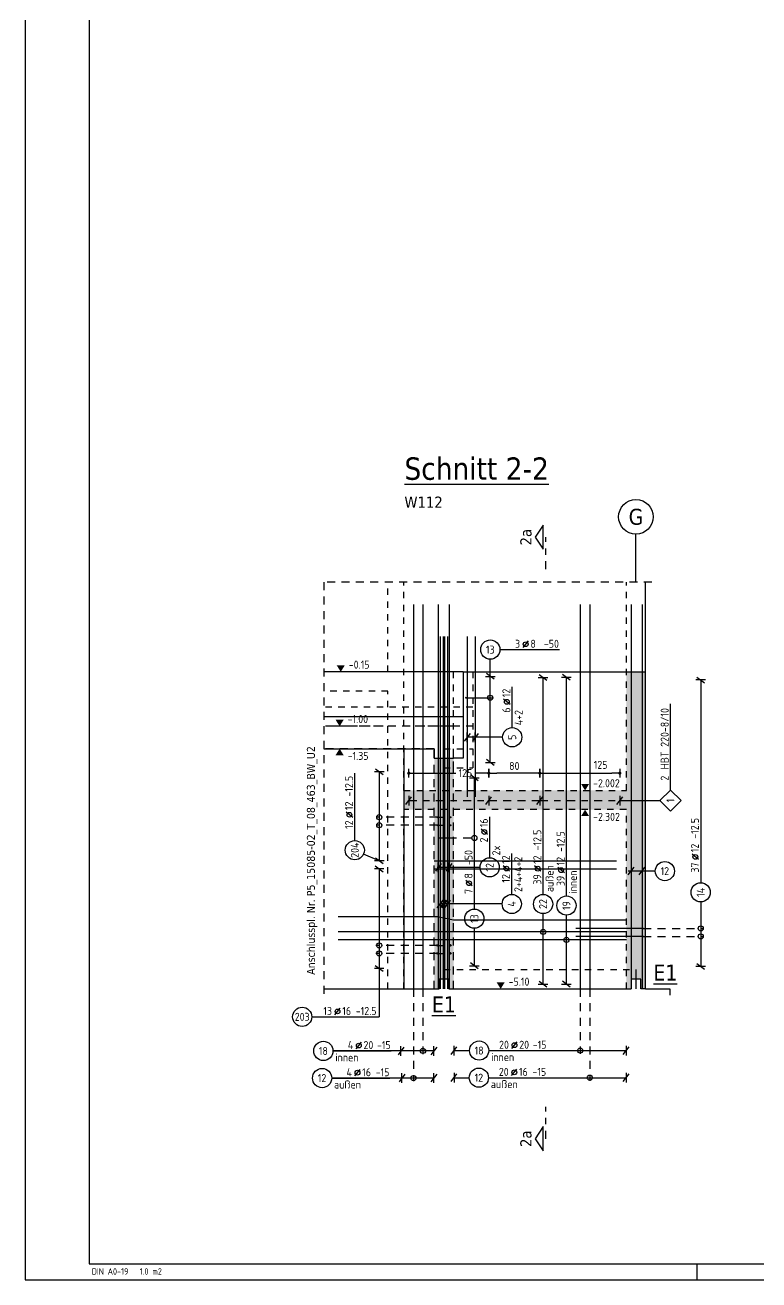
# Model space of a CAD drawing. Extents: x -17 to 74, y -15 to 121.
# Drawn here: x 0 to 11.46, y 0 to 19.59 of the extents above; entities that cross this region are included whole.
import ezdxf
from ezdxf.enums import TextEntityAlignment as Align

# ---------------------------------------------------------------- set-up
doc = ezdxf.new("R2010")
doc.units = 0
doc.header["$LTSCALE"] = 0.5
for name, pattern in [('AUSGEZOGEN', [1000.01, 1000, 0.01]), ('DASHDOTSMALL', [1.05, 0.5, -0.25, 0.05, -0.25]), ('DOT', [0.175, 0.05, -0.125]), ('HIDDEN', [0.375, 0.25, -0.125]), ('HIDDEN2', [0.187, 0.125, -0.062]), ('HIDDEN4', [0.12, 0.02, -0.1]), ('PUNKT', [0.175, 0.05, -0.125]), ('STRICHPUNKT2', [0.55, 0.25, -0.125, 0.05, -0.125]), ('VERDECKT', [0.375, 0.25, -0.125])]:
    doc.linetypes.add(name, pattern=pattern)
for name, color, linetype in [('ACHSEN', 7, 'Continuous'), ('AFB', 7, 'Continuous'), ('AFU', 7, 'Continuous'), ('BETON', 7, 'Continuous'), ('DRUEBER', 7, 'Continuous'), ('Fugenband', 7, 'Continuous'), ('grau_mittel', 7, 'Continuous'), ('HBT', 7, 'Continuous'), ('HILFE', 7, 'Continuous'), ('koten', 7, 'Continuous'), ('MASSE', 7, 'Continuous'), ('RAHMEN', 7, 'Continuous'), ('RND', 7, 'Continuous'), ('SCHNITTE', 7, 'Continuous'), ('SFP_Achsen', 7, 'Continuous'), ('TEXT', 7, 'Continuous'), ('VERDECKT', 7, 'Continuous')]:
    doc.layers.add(name, color=color, linetype=linetype)
doc.layers.add('NOPLOT', color=7, linetype='Continuous', plot=False)
doc.styles.add('helv', font='tahoma.ttf')
doc.styles.add('txt', font='isocp.shx')
doc.linetypes.add('AFU_50L', pattern='A,0.75,["/",Standard,S=0.2,R=0,X=-0.01,Y=-0.1],0.07,["/",Standard,S=0.2,R=0,X=-0.01,Y=-0.1],0.75', length=1.57)
doc.linetypes.add('AFU_50M', pattern='A,0.45,["/",Standard,S=0.2,R=0,X=-0.01,Y=-0.1],0.07,["/",Standard,S=0.2,R=0,X=-0.01,Y=-0.1],0.45', length=0.97)
doc.dimstyles.new('DOT_I', dxfattribs={"dimscale": 0.5, "dimtxt": 0.25, "dimasz": 0.25, "dimexe": 0.1, "dimexo": 0.3, "dimgap": 0.1, "dimtad": 1, "dimdec": 3, "dimzin": 3, "dimtxsty": 'txt', "dimblk": 'DOT', "dimblk1": 'DOT', "dimblk2": 'DOT', "dimsah": 1, "dimcen": 0.1, "dimse1": 1, "dimse2": 1, "dimazin": 0, "dimtfac": 1, "dimtdec": 4, "dimtix": 1, "dimtmove": 2, "dimatfit": 3, "dimfxl": 0, "dimtvp": 1, "dimtolj": 1, "dimtzin": 0, "dimarcsym": 0})

# ---------------------------------------------------------------- blocks, each defined once
blk = doc.blocks.new('okrd_o')
at = {"layer": 'koten', "color": 7, "linetype": 'Continuous'}
blk.add_solid([(-0.125, 0.202), (0.125, 0.202), (0, 0)], dxfattribs=at)
at = {"layer": 'koten', "style": 'txt'}
blk.add_attdef('OKRD', (0.25, 0.1), '', height=0.25, dxfattribs=at)
blk = doc.blocks.new('okrd_u')
at = {"layer": 'koten', "color": 7, "linetype": 'Continuous'}
blk.add_solid([(-0.125, -0.202), (0.125, -0.202), (0, 0)], dxfattribs=at)
at = {"layer": 'koten', "style": 'txt'}
blk.add_attdef('OKRD', (0.25, -0.35), '', height=0.25, dxfattribs=at)
blk = doc.blocks.new('RND_HIN')
at = {"layer": 'RND', "color": 7, "linetype": 'Continuous'}
blk.add_circle((0, 0), 0.3, dxfattribs=at)
at = {"layer": 'RND', "color": 7, "linetype": 'Continuous', "style": 'txt'}
blk.add_attdef('POSI', text='', height=0.25, dxfattribs=at).set_placement((0, 0), align=Align.MIDDLE)
blk = doc.blocks.new('lei_gre')
at = {"layer": 'RND', "color": 7, "linetype": 'Continuous'}
for p, q in [((-0.09, -0.12), (0.09, 0.12)), ((0, 0.15), (0, -0.15))]:
    blk.add_line(p, q, dxfattribs=at)
blk = doc.blocks.new('RND_LEI')
at = {"layer": 'RND', "color": 7, "linetype": 'Continuous'}
blk.add_line((1.022, 0.066), (1.19, 0.27), dxfattribs=at)
for centre, radius in [((0, 0), 0.3), ((1.106, 0.168), 0.075)]:
    blk.add_circle(centre, radius, dxfattribs=at)
at = {"layer": 'RND', "color": 7, "linetype": 'Continuous', "style": 'txt'}
blk.add_attdef('POSL', text='', height=0.25, dxfattribs=at).set_placement((0, 0), align=Align.MIDDLE)
blk.add_attdef('ANZ', text='', height=0.25, dxfattribs=at).set_placement((0.931, 0.057), align=Align.RIGHT)
for tag, p in [('DUM', (1.253, 0.057)), ('ABSTD', (1.674, 0.057)), ('POSTXT', (0.374, -0.327))]:
    blk.add_attdef(tag, p, '', height=0.25, dxfattribs=at)
blk = doc.blocks.new('SCHN-2')
at = {"layer": 'SCHNITTE', "color": 6, "linetype": 'Continuous'}
blk.add_lwpolyline([(0.378, 0.088), (0, 0.34), (-0.378, 0.088)], close=True, dxfattribs=at)
at = {"layer": 'SCHNITTE', "color": 1, "linetype": 'DASHDOTSMALL', "style": 'helv'}
blk.add_attdef('SCHN-2', text='', height=0.35, dxfattribs=at).set_placement((0, 0.45), align=Align.CENTER)
blk = doc.blocks.new('A0--19')
at = {"layer": 'RAHMEN'}
for p, q in [((0, 84.1), (0, 0)), ((0, 0), (99.9, 0))]:
    blk.add_line(p, q, dxfattribs=at)
at = {"layer": 'RAHMEN', "color": 5}
for p, q in [((2, 83.6), (2, 0.5)), ((2, 0.5), (99.4, 0.5))]:
    blk.add_line(p, q, dxfattribs=at)
at = {"layer": 'RAHMEN', "color": 7}
blk.add_line((21, 0), (21, 0.5), dxfattribs=at)
at = {"layer": 'RAHMEN', "color": 7, "style": 'txt'}
blk.add_text('DIN A0-19   1.0 m2', height=0.2, dxfattribs=at).set_placement((2.083, 0.164))
blk = doc.blocks.new('HBT_LEI')
at = {"layer": 'HBT', "color": 7, "linetype": 'Continuous'}
blk.add_lwpolyline([(-0.33, 0), (0, 0.33), (0.33, 0), (0, -0.33)], close=True, dxfattribs=at)
at = {"layer": 'HBT', "color": 7, "linetype": 'Continuous', "style": 'txt'}
blk.add_attdef('POSH', text='', height=0.25, dxfattribs=at).set_placement((0, -0.126), align=Align.CENTER)
blk.add_attdef('STKH', text='', height=0.25, dxfattribs=at).set_placement((0.776, 0.055), align=Align.RIGHT)
at = {"layer": 'HBT', "style": 'txt'}
for tag, p in [('ARTH', (0.973, 0.055)), ('TEXTH', (0.415, -0.309))]:
    blk.add_attdef(tag, p, '', height=0.25, dxfattribs=at)
blk = doc.blocks.new('DOT')
at = {"layer": 'MASSE', "color": 7, "linetype": 'Continuous'}
for p, q in [((0, 0), (-1, 0)), ((0, 0.54), (0, -0.54))]:
    blk.add_line(p, q, dxfattribs=at)
at = {"layer": 'MASSE', "color": 7, "linetype": 'Continuous', "const_width": 0.2}
blk.add_lwpolyline([(-0.1, 0, 1), (0.1, 0, 1)], format="xyb", close=True, dxfattribs=at)
blk = doc.blocks.new('*D46')
at = {"layer": 'Defpoints', "color": 0, "linetype": 'AUSGEZOGEN', "transparency": 16777216}
for p in [(8.041, 7.912), (9.291, 7.912), (9.291, 7.912)]:
    blk.add_point(p, dxfattribs=at)
at = {"layer": 'MASSE', "color": 0, "linetype": 'AUSGEZOGEN', "lineweight": -2, "transparency": 16777216}
blk.add_line((8.166, 7.912), (9.166, 7.912), dxfattribs=at)
at = {"layer": 'MASSE', "color": 0, "linetype": 'AUSGEZOGEN', "lineweight": -2, "transparency": 16777216, "xscale": 0.125, "yscale": 0.125, "zscale": 0.125, "rotation": 180}
blk.add_blockref('DOT', (8.041, 7.912), dxfattribs=at)
at = {"layer": 'MASSE', "color": 0, "linetype": 'AUSGEZOGEN', "lineweight": -2, "transparency": 16777216, "xscale": 0.125, "yscale": 0.125, "zscale": 0.125}
blk.add_blockref('DOT', (9.291, 7.912), dxfattribs=at)
at = {"layer": 'MASSE', "color": 0, "linetype": 'AUSGEZOGEN', "transparency": 16777216, "insert": (8.99, 8.042), "char_height": 0.125, "attachment_point": 5, "style": 'txt'}
blk.add_mtext('\\A1;125', dxfattribs=at)
blk = doc.blocks.new('*D47')
at = {"layer": 'Defpoints', "color": 0, "linetype": 'AUSGEZOGEN', "transparency": 16777216}
for p in [(7.243, 7.912), (7.243, 7.912), (8.041, 7.912)]:
    blk.add_point(p, dxfattribs=at)
at = {"layer": 'MASSE', "color": 0, "linetype": 'AUSGEZOGEN', "lineweight": -2, "transparency": 16777216}
blk.add_line((7.916, 7.912), (7.368, 7.912), dxfattribs=at)
at = {"layer": 'MASSE', "color": 0, "linetype": 'AUSGEZOGEN', "lineweight": -2, "transparency": 16777216, "xscale": 0.125, "yscale": 0.125, "zscale": 0.125, "rotation": 180}
blk.add_blockref('DOT', (7.243, 7.912), dxfattribs=at)
at = {"layer": 'MASSE', "color": 0, "linetype": 'AUSGEZOGEN', "lineweight": -2, "transparency": 16777216, "xscale": 0.125, "yscale": 0.125, "zscale": 0.125}
blk.add_blockref('DOT', (8.041, 7.912), dxfattribs=at)
at = {"layer": 'MASSE', "color": 0, "linetype": 'AUSGEZOGEN', "transparency": 16777216, "insert": (7.642, 8.025), "char_height": 0.125, "attachment_point": 5, "style": 'txt'}
blk.add_mtext('\\A1;80', dxfattribs=at)
blk = doc.blocks.new('*D48')
at = {"layer": 'Defpoints', "color": 0, "linetype": 'AUSGEZOGEN', "transparency": 16777216}
for p in [(5.993, 7.912), (7.243, 7.912), (7.243, 7.912)]:
    blk.add_point(p, dxfattribs=at)
at = {"layer": 'MASSE', "color": 0, "linetype": 'AUSGEZOGEN', "lineweight": -2, "transparency": 16777216}
for p, q in [((6.118, 7.912), (6.726, 7.912)), ((7.118, 7.912), (7.031, 7.912))]:
    blk.add_line(p, q, dxfattribs=at)
at = {"layer": 'MASSE', "color": 0, "linetype": 'AUSGEZOGEN', "lineweight": -2, "transparency": 16777216, "xscale": 0.125, "yscale": 0.125, "zscale": 0.125, "rotation": 180}
blk.add_blockref('DOT', (5.993, 7.912), dxfattribs=at)
at = {"layer": 'MASSE', "color": 0, "linetype": 'AUSGEZOGEN', "lineweight": -2, "transparency": 16777216, "xscale": 0.125, "yscale": 0.125, "zscale": 0.125}
blk.add_blockref('DOT', (7.243, 7.912), dxfattribs=at)
at = {"layer": 'MASSE', "color": 0, "linetype": 'AUSGEZOGEN', "transparency": 16777216, "insert": (6.879, 7.913), "char_height": 0.125, "attachment_point": 5, "style": 'txt'}
blk.add_mtext('\\A1;125', dxfattribs=at)

msp = doc.modelspace()

# ---------------------------------------------------------------- hatches: boundary and pattern name
at = {"layer": 'grau_mittel'}
h = msp.add_hatch(color=61, dxfattribs=at)
h.paths.add_polyline_path([(9.39219, 7.64239), (6.69219, 7.64239), (6.69219, 7.34239), (9.39219, 7.34239), (9.39219, 4.54424), (9.46719, 4.54424), (9.46719, 4.69424), (9.61719, 4.69424), (9.61719, 4.54424), (9.69219, 4.54424), (9.69219, 9.49424), (9.39219, 9.49424)])
h.paths.add_polyline_path([(6.69219, 8.14424), (6.39219, 8.14424), (6.39219, 7.64239), (6.69219, 7.64239)])
h.paths.add_polyline_path([(6.69219, 7.64239), (6.39219, 7.64239), (6.39219, 7.34239), (6.69219, 7.34239)])
h.paths.add_polyline_path([(6.69219, 7.34239), (6.39219, 7.34239), (6.39219, 4.54424), (6.46719, 4.54424), (6.46719, 4.69424), (6.61719, 4.69424), (6.61719, 4.54424), (6.69219, 4.54424)])
h.paths.add_polyline_path([(6.39219, 7.64239), (5.91719, 7.64239), (5.91719, 7.34239), (6.39219, 7.34239)])

# ---------------------------------------------------------------- linework, layer by layer
at = {"layer": 'ACHSEN', "color": 140, "linetype": 'AUSGEZOGEN'}
msp.add_line((9.54219, 10.89424), (9.54219, 11.64424), dxfattribs=at)
at = {"layer": 'AFB', "color": 1, "linetype": 'AUSGEZOGEN'}
msp.add_line((6.54219, 8.29424), (6.54219, 7.99424), dxfattribs=at)
at = {"layer": 'AFU', "color": 8, "linetype": 'AFU_50L'}
for p, q in [((6.84219, 9.49424), (4.66719, 9.49424)), ((6.84219, 9.49424), (9.69219, 9.49424)), ((6.84219, 9.49424), (6.84219, 8.14424)), ((6.84219, 8.79424), (4.66719, 8.79424)), ((4.66719, 8.29424), (6.39219, 8.29424)), ((5.91719, 8.29424), (5.91719, 4.54424)), ((6.39219, 8.29424), (6.39219, 8.14424)), ((6.84219, 8.14424), (6.69219, 8.14424)), ((4.66719, 4.54424), (6.46719, 4.54424)), ((6.61719, 4.54424), (9.39219, 4.54424))]:
    msp.add_line(p, q, dxfattribs=at)
at = {"layer": 'AFU', "color": 8, "linetype": 'AFU_50M'}
msp.add_line((6.39219, 8.14424), (6.69219, 8.14424), dxfattribs=at)
at = {"layer": 'AFU', "color": 1, "linetype": 'AUSGEZOGEN'}
for p, q in [((6.54219, 4.84424), (6.54219, 4.54424)), ((9.54219, 4.84424), (9.54219, 4.54424))]:
    msp.add_line(p, q, dxfattribs=at)
at = {"layer": 'AFU', "color": 8, "linetype": 'AUSGEZOGEN'}
for p, q in [((6.61719, 4.69424), (6.46719, 4.69424)), ((6.46719, 4.69424), (6.46719, 4.54424)), ((6.61719, 4.54424), (6.61719, 4.69424)), ((9.39219, 4.54424), (9.46719, 4.54424)), ((9.61719, 4.69424), (9.46719, 4.69424)), ((9.46719, 4.69424), (9.46719, 4.54424)), ((9.61719, 4.54424), (9.61719, 4.69424)), ((9.69219, 4.54424), (9.61719, 4.54424))]:
    msp.add_line(p, q, dxfattribs=at)
at = {"layer": 'BETON', "color": 6, "linetype": 'AUSGEZOGEN'}
for p, q in [((9.69219, 4.54424), (9.69219, 10.89424)), ((9.69219, 4.54424), (10.07219, 4.54424)), ((10.07219, 4.54424), (10.07219, 4.44424))]:
    msp.add_line(p, q, dxfattribs=at)
at = {"layer": 'DRUEBER', "color": 7, "linetype": 'PUNKT'}
for p, q in [((5.66719, 9.49424), (5.66719, 10.89424)), ((5.91719, 7.64239), (5.91719, 10.89424)), ((9.39219, 7.64239), (9.39219, 10.89424)), ((5.66719, 4.54424), (5.66719, 9.19424)), ((5.91719, 7.64239), (9.39219, 7.64239)), ((5.91719, 4.54424), (5.91719, 7.34239)), ((9.39219, 7.34239), (5.91719, 7.34239)), ((9.39219, 4.54424), (9.39219, 7.34239))]:
    msp.add_line(p, q, dxfattribs=at)
at = {"layer": 'DRUEBER', "color": 7, "linetype": 'DOT'}
for p, q in [((5.66719, 9.49424), (4.66719, 9.49424)), ((5.66719, 9.19424), (4.66719, 9.19424))]:
    msp.add_line(p, q, dxfattribs=at)
at = {"layer": 'Fugenband', "color": 102, "linetype": 'HIDDEN4'}
for p, q in [((6.69219, 7.99424), (6.69219, 9.49424)), ((6.99219, 9.49424), (6.99219, 7.99424)), ((6.99219, 8.94424), (4.66719, 8.94424)), ((6.99219, 8.64424), (4.66719, 8.64424)), ((6.54219, 8.29424), (6.99219, 8.29424)), ((6.54219, 7.99424), (6.99219, 7.99424)), ((6.54219, 4.84424), (9.54219, 4.84424))]:
    msp.add_line(p, q, dxfattribs=at)
at = {"layer": 'HBT', "color": 7, "linetype": 'AUSGEZOGEN'}
for p, q in [((10.08109, 7.64935), (10.08109, 8.9932)), ((9.29081, 7.48435), (9.93109, 7.48435))]:
    msp.add_line(p, q, dxfattribs=at)
at = {"layer": 'HBT', "color": 6, "linetype": 'STRICHPUNKT2'}
for p, q in [((5.9931, 7.48435), (7.2431, 7.48435)), ((8.04081, 7.48435), (9.29081, 7.48435))]:
    msp.add_line(p, q, dxfattribs=at)
at = {"layer": 'HBT', "color": 7, "linetype": 'VERDECKT'}
msp.add_line((7.2431, 7.48435), (8.04081, 7.48435), dxfattribs=at)
at = {"layer": 'HILFE', "color": 102, "linetype": 'HIDDEN'}
for p, q in [((4.66719, 10.89424), (4.66719, 4.44424)), ((9.79219, 10.89424), (4.66719, 10.89424))]:
    msp.add_line(p, q, dxfattribs=at)
at = {"layer": 'NOPLOT', "color": 191, "linetype": 'AUSGEZOGEN'}
for p, q in [((6.39219, 6.54424), (9.24086, 6.54424)), ((6.39219, 6.41924), (9.24086, 6.41924))]:
    msp.add_line(p, q, dxfattribs=at)
at = {"layer": 'NOPLOT', "color": 191, "linetype": 'Continuous'}
msp.add_lwpolyline([(9.39219, 5.61778), (6.69219, 5.61778), (6.44219, 5.66778), (4.89219, 5.66778)], dxfattribs=at)
at = {"layer": 'RND', "color": 7, "linetype": 'AUSGEZOGEN'}
for p, q in [((7.41686, 9.84164), (8.34811, 9.84164)), ((7.26686, 9.4226), (7.26686, 9.69164)), ((7.26686, 8.07935), (7.26686, 9.4226)), ((8.0919, 6.01855), (8.0919, 9.40493)), ((8.45669, 5.99533), (8.45669, 9.41009)), ((7.60876, 8.62283), (7.60876, 9.26283)), ((10.55352, 9.36833), (10.55352, 6.20143)), ((5.15063, 6.85957), (5.15063, 7.91207)), ((5.53199, 7.93541), (5.53199, 6.54475)), ((7.01804, 5.79029), (7.01804, 7.8393)), ((7.25804, 6.59151), (7.25804, 7.23151)), ((5.53199, 6.54475), (5.28832, 6.65006)), ((7.60213, 6.01988), (7.60213, 6.65988)), ((5.53095, 6.41924), (5.53095, 4.86339)), ((10.55352, 5.90143), (10.55352, 4.89571)), ((8.0919, 4.61543), (8.0919, 5.71855)), ((8.45669, 4.61832), (8.45669, 5.69533)), ((7.01804, 4.90374), (7.01804, 5.49029)), ((5.53095, 4.86339), (5.53095, 4.10784)), ((4.47845, 4.10784), (5.53095, 4.10784)), ((5.87094, 3.5752), (4.80977, 3.5752)), ((4.80977, 3.5752), (5.71602, 3.5752)), ((6.38549, 3.5752), (5.87094, 3.5752)), ((6.69881, 3.58089), (6.94249, 3.58089)), ((7.24249, 3.58089), (9.38998, 3.58089)), ((5.8872, 3.15159), (4.78958, 3.15159)), ((4.78958, 3.15159), (5.69583, 3.15159)), ((6.38428, 3.15159), (5.8872, 3.15159)), ((6.70134, 3.1574), (6.93846, 3.1574)), ((7.23846, 3.1574), (9.38935, 3.1574))]:
    msp.add_line(p, q, dxfattribs=at)
at = {"layer": 'RND', "color": 102, "linetype": 'VERDECKT'}
for p, q in [((7.1864, 9.09032), (7.31686, 9.09032)), ((6.44286, 7.22463), (5.48199, 7.22463)), ((6.44286, 7.09963), (5.48199, 7.09963)), ((6.61578, 6.90004), (7.06804, 6.90004)), ((9.65534, 5.48901), (10.60352, 5.48901)), ((9.65534, 5.36401), (10.60352, 5.36401)), ((6.44286, 5.2229), (5.48095, 5.2229)), ((6.44286, 5.0979), (5.48095, 5.0979)), ((6.06551, 4.54424), (6.06551, 3.10159)), ((6.21551, 4.54424), (6.21551, 3.5252)), ((8.67147, 4.54424), (8.67147, 3.53089)), ((8.82147, 4.54424), (8.82147, 3.1074))]:
    msp.add_line(p, q, dxfattribs=at)
at = {"layer": 'RND', "color": 102, "linetype": 'AUSGEZOGEN'}
for p, q in [((7.45876, 8.47283), (6.89999, 8.47283)), ((7.10804, 6.44151), (6.43523, 6.44151)), ((9.84359, 6.38292), (9.42285, 6.38292)), ((7.45213, 5.86988), (6.471, 5.86988))]:
    msp.add_line(p, q, dxfattribs=at)
at = {"layer": 'RND', "color": 1, "linetype": 'AUSGEZOGEN'}
for points in [[(6.06551, 10.54424), (6.06551, 4.54424)], [(6.21551, 10.54424), (6.21551, 4.54424)], [(6.45387, 10.54424), (6.45387, 4.54424)], [(6.62362, 10.54424), (6.62362, 4.54424)], [(8.67147, 10.54424), (8.67147, 4.54424)], [(8.82147, 10.54424), (8.82147, 4.54424)], [(9.46695, 10.54424), (9.46695, 4.54424)], [(9.63776, 10.54424), (9.63776, 4.54424)], [(6.90599, 10.04424), (6.90599, 7.54424)], [(7.0315, 10.04424), (7.0315, 7.54424)], [(6.8864, 9.09032), (7.1864, 9.09032)], [(6.47151, 6.90004), (6.61578, 6.90004)], [(9.65534, 5.48901), (8.60534, 5.48901)], [(9.39219, 5.4341), (4.89219, 5.4341)], [(9.39219, 5.3091), (4.89219, 5.3091)], [(9.65534, 5.36401), (8.60534, 5.36401)]]:
    msp.add_lwpolyline(points, dxfattribs=at)
at = {"layer": 'RND', "color": 7, "linetype": 'AUSGEZOGEN'}
for points in [[(6.48356, 10.04424), (6.48356, 4.54424)], [(6.53071, 10.04424), (6.53071, 4.54424)], [(6.55368, 10.04424), (6.55368, 4.54424)], [(6.60083, 10.04424), (6.60083, 4.54424)]]:
    msp.add_lwpolyline(points, dxfattribs=at)
for points, const_width in [([(6.8794, 9.09032, 1), (6.8934, 9.09032, 1)], 0.014), ([(6.43986, 7.22463, 1), (6.44586, 7.22463, 1)], 0.006), ([(6.43986, 7.09963, 1), (6.44586, 7.09963, 1)], 0.006), ([(6.64586, 7.22463, -1), (6.63986, 7.22463, -1)], 0.006), ([(6.64586, 7.09963, -1), (6.63986, 7.09963, -1)], 0.006), ([(6.46651, 6.90004, 1), (6.47651, 6.90004, 1)], 0.01), ([(6.61078, 6.90004, 1), (6.62078, 6.90004, 1)], 0.01), ([(9.64909, 5.48901, 1), (9.66159, 5.48901, 1)], 0.0125), ([(9.64909, 5.36401, 1), (9.66159, 5.36401, 1)], 0.0125), ([(6.44686, 5.2229, -1), (6.43886, 5.2229, -1)], 0.008), ([(6.44686, 5.0979, -1), (6.43886, 5.0979, -1)], 0.008), ([(6.63886, 5.2229, 1), (6.64686, 5.2229, 1)], 0.008), ([(6.63886, 5.0979, 1), (6.64686, 5.0979, 1)], 0.008)]:
    msp.add_lwpolyline(points, format="xyb", close=True, dxfattribs=dict(at, const_width=const_width))
at = {"layer": 'RND', "color": 7, "linetype": 'HIDDEN2'}
for points in [[(6.44286, 7.22463), (6.64286, 7.22463)], [(6.44286, 7.09963), (6.64286, 7.09963)], [(6.44286, 5.2229), (6.64286, 5.2229)], [(6.44286, 5.0979), (6.64286, 5.0979)]]:
    msp.add_lwpolyline(points, dxfattribs=at)
at = {"layer": 'RND', "color": 7, "linetype": 'AUSGEZOGEN'}
for centre in [(7.26686, 9.09032), (5.53199, 7.22463), (5.53199, 7.09963), (7.01804, 6.90004), (10.55352, 5.48901), (8.0919, 5.4341), (8.45669, 5.3091), (10.55352, 5.36401), (5.53095, 5.2229), (5.53095, 5.0979), (6.21551, 3.5752), (8.67147, 3.58089), (6.06551, 3.15159), (8.82147, 3.1574)]:
    msp.add_circle(centre, 0.04, dxfattribs=at)
at = {"layer": 'RND', "color": 102, "linetype": 'AUSGEZOGEN'}
for centre, radius in [((6.44286, 7.22463), 0.008), ((6.44286, 7.09963), 0.008), ((6.64286, 7.22463), 0.008), ((6.64286, 7.09963), 0.008), ((6.44286, 5.2229), 0.0125), ((6.44286, 5.0979), 0.0125), ((6.64286, 5.2229), 0.0125), ((6.64286, 5.0979), 0.0125)]:
    msp.add_circle(centre, radius, dxfattribs=at)
at = {"layer": 'SCHNITTE', "color": 6, "linetype": 'STRICHPUNKT2'}
for p, q in [((8.13551, 11.09693), (8.13551, 11.59693)), ((8.13551, 2.20439), (8.13551, 2.70439))]:
    msp.add_line(p, q, dxfattribs=at)
at = {"layer": 'SFP_Achsen', "color": 7, "linetype": 'AUSGEZOGEN'}
msp.add_circle((9.54219, 11.91472), 0.27048, dxfattribs=at)
at = {"layer": 'VERDECKT', "color": 7, "linetype": 'HIDDEN'}
for p, q in [((6.69219, 8.64424), (4.66719, 8.64424)), ((6.39219, 8.29424), (4.66719, 8.29424))]:
    msp.add_line(p, q, dxfattribs=at)
at = {"layer": 'VERDECKT', "color": 7, "linetype": 'VERDECKT'}
for p, q in [((6.69219, 4.54424), (6.69219, 8.64424)), ((6.39219, 4.54424), (6.39219, 8.29424))]:
    msp.add_line(p, q, dxfattribs=at)

# ---------------------------------------------------------------- block references
at = {"layer": 'HBT', "color": 7, "linetype": 'AUSGEZOGEN', "xscale": 0.5, "yscale": 0.5, "zscale": 0.5, "rotation": 90}
msp.add_blockref('HBT_LEI', (10.08109, 7.48435), dxfattribs=at).add_auto_attribs({'POSH': '1', 'STKH': '2', 'ARTH': 'HBT 220-8/10'})
at = {"layer": 'HBT', "color": 6, "linetype": 'STRICHPUNKT2', "xscale": 0.5, "yscale": 0.5, "zscale": 0.5}
for p in [(5.9931, 7.48435), (7.2431, 7.48435), (8.04081, 7.48435), (9.29081, 7.48435)]:
    msp.add_blockref('lei_gre', p, dxfattribs=at)
at = {"layer": 'koten', "color": 7, "linetype": 'AUSGEZOGEN'}
ref = msp.add_blockref('okrd_o', (4.93099, 9.49424), dxfattribs=dict(at, xscale=0.5, yscale=0.5, zscale=0.5))
ref.add_attrib('OKRD', '-0.15', (5.05599, 9.54424), dxfattribs={"layer": '0', "color": 0, "linetype": 'ByBlock', "height": 0.125, "style": 'txt'})
ref = msp.add_blockref('okrd_o', (4.91325, 8.64424), dxfattribs=dict(at, xscale=0.5, yscale=0.5, zscale=0.5))
ref.add_attrib('OKRD', '-1.00', (5.03825, 8.69424), dxfattribs={"layer": '0', "color": 0, "linetype": 'ByBlock', "height": 0.125, "style": 'txt'})
at = {"layer": 'koten', "color": 7, "linetype": 'HIDDEN'}
ref = msp.add_blockref('okrd_u', (4.91325, 8.29424), dxfattribs=dict(at, xscale=0.5, yscale=0.5, zscale=0.5))
ref.add_attrib('OKRD', '-1.35', (5.03825, 8.11924), dxfattribs={"layer": '0', "color": 0, "linetype": 'ByBlock', "height": 0.125, "style": 'txt'})
at = {"layer": 'koten', "color": 7, "linetype": 'AUSGEZOGEN'}
ref = msp.add_blockref('okrd_o', (8.7478, 7.64239), dxfattribs=dict(at, xscale=0.5, yscale=0.5, zscale=0.5))
ref.add_attrib('OKRD', '-2.002', (8.8728, 7.69239), dxfattribs={"layer": '0', "color": 0, "linetype": 'ByBlock', "height": 0.125, "style": 'txt'})
at = {"layer": 'koten', "color": 7, "linetype": 'HIDDEN'}
ref = msp.add_blockref('okrd_u', (8.7478, 7.34239), dxfattribs=dict(at, xscale=0.5, yscale=0.5, zscale=0.5))
ref.add_attrib('OKRD', '-2.302', (8.8728, 7.16739), dxfattribs={"layer": '0', "color": 0, "linetype": 'ByBlock', "height": 0.125, "style": 'txt'})
at = {"layer": 'koten', "color": 7, "linetype": 'AUSGEZOGEN'}
ref = msp.add_blockref('okrd_o', (7.42883, 4.54424), dxfattribs=dict(at, xscale=0.5, yscale=0.5, zscale=0.5))
ref.add_attrib('OKRD', '-5.10', (7.55383, 4.59424), dxfattribs={"layer": '0', "color": 0, "linetype": 'ByBlock', "height": 0.125, "style": 'txt'})
at = {"layer": 'RAHMEN', "color": 7, "linetype": 'AUSGEZOGEN', "xscale": 0.5, "yscale": 0.5, "zscale": 0.5}
msp.add_blockref('A0--19', (0, 0), dxfattribs=at)
at = {"layer": 'RND', "color": 7, "linetype": 'AUSGEZOGEN', "xscale": 0.5, "yscale": 0.5, "zscale": 0.5}
for name, p, values in [('RND_LEI', (7.26686, 9.84164), {'POSL': '13', 'DUM': '8', 'ANZ': '3', 'ABSTD': '-50'}), ('RND_HIN', (9.99359, 6.38292), {'POSI': '12'}), ('RND_LEI', (4.32845, 4.10784), {'POSL': '203', 'DUM': '16', 'ANZ': '13', 'ABSTD': '-12.5'}), ('RND_LEI', (4.65977, 3.5752), {'POSL': '18', 'DUM': '20', 'ANZ': '4', 'ABSTD': '-15', 'POSTXT': 'innen'}), ('RND_LEI', (7.09249, 3.58089), {'POSL': '18', 'DUM': '20', 'ANZ': '20', 'ABSTD': '-15', 'POSTXT': 'innen'}), ('RND_LEI', (4.63958, 3.15159), {'POSL': '12', 'DUM': '16', 'ANZ': '4', 'ABSTD': '-15', 'POSTXT': 'außen'}), ('RND_LEI', (7.08846, 3.1574), {'POSL': '12', 'DUM': '16', 'ANZ': '20', 'ABSTD': '-15', 'POSTXT': 'außen'})]:
    msp.add_blockref(name, p, dxfattribs=at).add_auto_attribs(values)
for p, rotation in [((7.26686, 9.4226), 90), ((8.0919, 9.40493), 90), ((8.45669, 9.41009), 90), ((10.55352, 9.36833), 270), ((7.26686, 8.07935), 90), ((5.53199, 7.93541), 270), ((7.01804, 7.8393), 90), ((5.53199, 6.54475), 270), ((5.53095, 6.41924), 270), ((5.53095, 4.86339), 270), ((7.01804, 4.90374), 90), ((10.55352, 4.89571), 270), ((8.0919, 4.61543), 90), ((8.45669, 4.61832), 90), ((5.87094, 3.5752), 180), ((6.38549, 3.5752), 180), ((5.8872, 3.15159), 180), ((6.38428, 3.15159), 180)]:
    msp.add_blockref('lei_gre', p, dxfattribs=dict(at, rotation=rotation))
at = {"layer": 'RND', "color": 7, "linetype": 'AUSGEZOGEN', "xscale": 0.5, "yscale": 0.5, "zscale": 0.5, "rotation": 90}
for p, values in [((7.60876, 8.47283), {'POSL': '5', 'DUM': '12', 'ANZ': '6', 'POSTXT': '4+2'}), ((5.15063, 6.70957), {'POSL': '204', 'DUM': '12', 'ANZ': '12', 'ABSTD': '-12.5'}), ((7.25804, 6.44151), {'POSL': '12', 'DUM': '16', 'ANZ': '2', 'POSTXT': '2x'}), ((10.55352, 6.05143), {'POSL': '14', 'DUM': '12', 'ANZ': '37', 'ABSTD': '-12.5'}), ((8.0919, 5.86855), {'POSL': '22', 'DUM': '12', 'ANZ': '39', 'ABSTD': '-12.5', 'POSTXT': 'außen'}), ((8.45669, 5.84533), {'POSL': '19', 'DUM': '12', 'ANZ': '39', 'ABSTD': '-12.5', 'POSTXT': 'innen'}), ((7.01804, 5.64029), {'POSL': '13', 'DUM': '8', 'ANZ': '7', 'ABSTD': '-50'}), ((7.60213, 5.86988), {'POSL': '4', 'DUM': '12', 'ANZ': '12', 'POSTXT': '2+4+4+2'})]:
    msp.add_blockref('RND_LEI', p, dxfattribs=at).add_auto_attribs(values)
at = {"layer": 'RND', "color": 102, "linetype": 'AUSGEZOGEN', "xscale": 0.5, "yscale": 0.5, "zscale": 0.5, "rotation": 180}
for p in [(6.90599, 8.47283), (7.0315, 8.47283), (6.45387, 6.44151), (6.62362, 6.44151)]:
    msp.add_blockref('lei_gre', p, dxfattribs=at)
at = {"layer": 'RND', "color": 7, "linetype": 'AUSGEZOGEN', "xscale": 0.5, "yscale": 0.5, "zscale": 0.5}
for p in [(9.46695, 6.38292), (9.63776, 6.38292), (6.48356, 5.86988), (6.53071, 5.86988), (6.55368, 5.86988), (6.60083, 5.86988), (6.69881, 3.58089), (9.38998, 3.58089), (6.70134, 3.1574), (9.38935, 3.1574)]:
    msp.add_blockref('lei_gre', p, dxfattribs=at)
at = {"layer": 'SCHNITTE', "color": 6, "linetype": 'STRICHPUNKT2', "xscale": 0.5, "yscale": 0.5, "zscale": 0.5, "rotation": 90}
for p in [(8.13551, 11.59693), (8.13551, 2.20439)]:
    msp.add_blockref('SCHN-2', p, dxfattribs=at).add_auto_attribs({'SCHN-2': '2a'})

# ---------------------------------------------------------------- texts
at = {"layer": 'SFP_Achsen', "color": 6, "linetype": 'AUSGEZOGEN', "style": 'helv'}
msp.add_text('G', height=0.25, dxfattribs=at).set_placement((9.42814, 11.79034))
at = {"layer": 'TEXT', "color": 5, "linetype": 'AUSGEZOGEN', "style": 'helv'}
msp.add_text('%%USchnitt 2-2', height=0.35, dxfattribs=at).set_placement((5.92601, 12.493))
at = {"layer": 'TEXT', "color": 1, "linetype": 'AUSGEZOGEN', "style": 'helv'}
msp.add_text('W112', height=0.175, dxfattribs=at).set_placement((5.92601, 12.0555))
at = {"layer": 'TEXT', "color": 7, "linetype": 'AUSGEZOGEN', "style": 'helv'}
msp.add_text('Anschlusspl. Nr. P5_15085-02_T_08_463_BW_U2', height=0.125, rotation=90, dxfattribs=at).set_placement((4.52714, 4.76413))
at = {"layer": 'TEXT', "color": 6, "linetype": 'AUSGEZOGEN', "style": 'helv'}
for p in [(9.81434, 4.67258), (6.35544, 4.17689)]:
    msp.add_text('%%UE1', height=0.25, dxfattribs=at).set_placement(p)

# ---------------------------------------------------------------- dimensions: what is measured, and where the dimension line sits
at = {"layer": 'MASSE', "color": 7, "linetype": 'AUSGEZOGEN'}
dim = msp.add_linear_dim(base=(7.2431, 7.91235), p1=(8.04081, 7.91235), p2=(7.2431, 7.91235), text='80', dimstyle='DOT_I', override={"dimdec": 1, "dimlfac": 100}, dxfattribs=at)
dim.commit()
dim.dimension.update_dxf_attribs({"geometry": '*D47', "text_midpoint": (7.64195, 8.02485)})
for base, p1, p2, picture, middle in [((9.29081, 7.91235), (8.04081, 7.91235), (9.29081, 7.91235), '*D46', (8.99001, 8.04155)), ((7.2431, 7.91235), (5.9931, 7.91235), (7.2431, 7.91235), '*D48', (6.87852, 7.91313))]:
    dim = msp.add_linear_dim(base=base, p1=p1, p2=p2, dimstyle='DOT_I', override={"dimdec": 0, "dimlfac": 100}, dxfattribs=at)
    dim.commit()
    dim.dimension.update_dxf_attribs({"geometry": picture, "text_midpoint": middle, "dimtype": 160})

doc.saveas('drawing.dxf')
